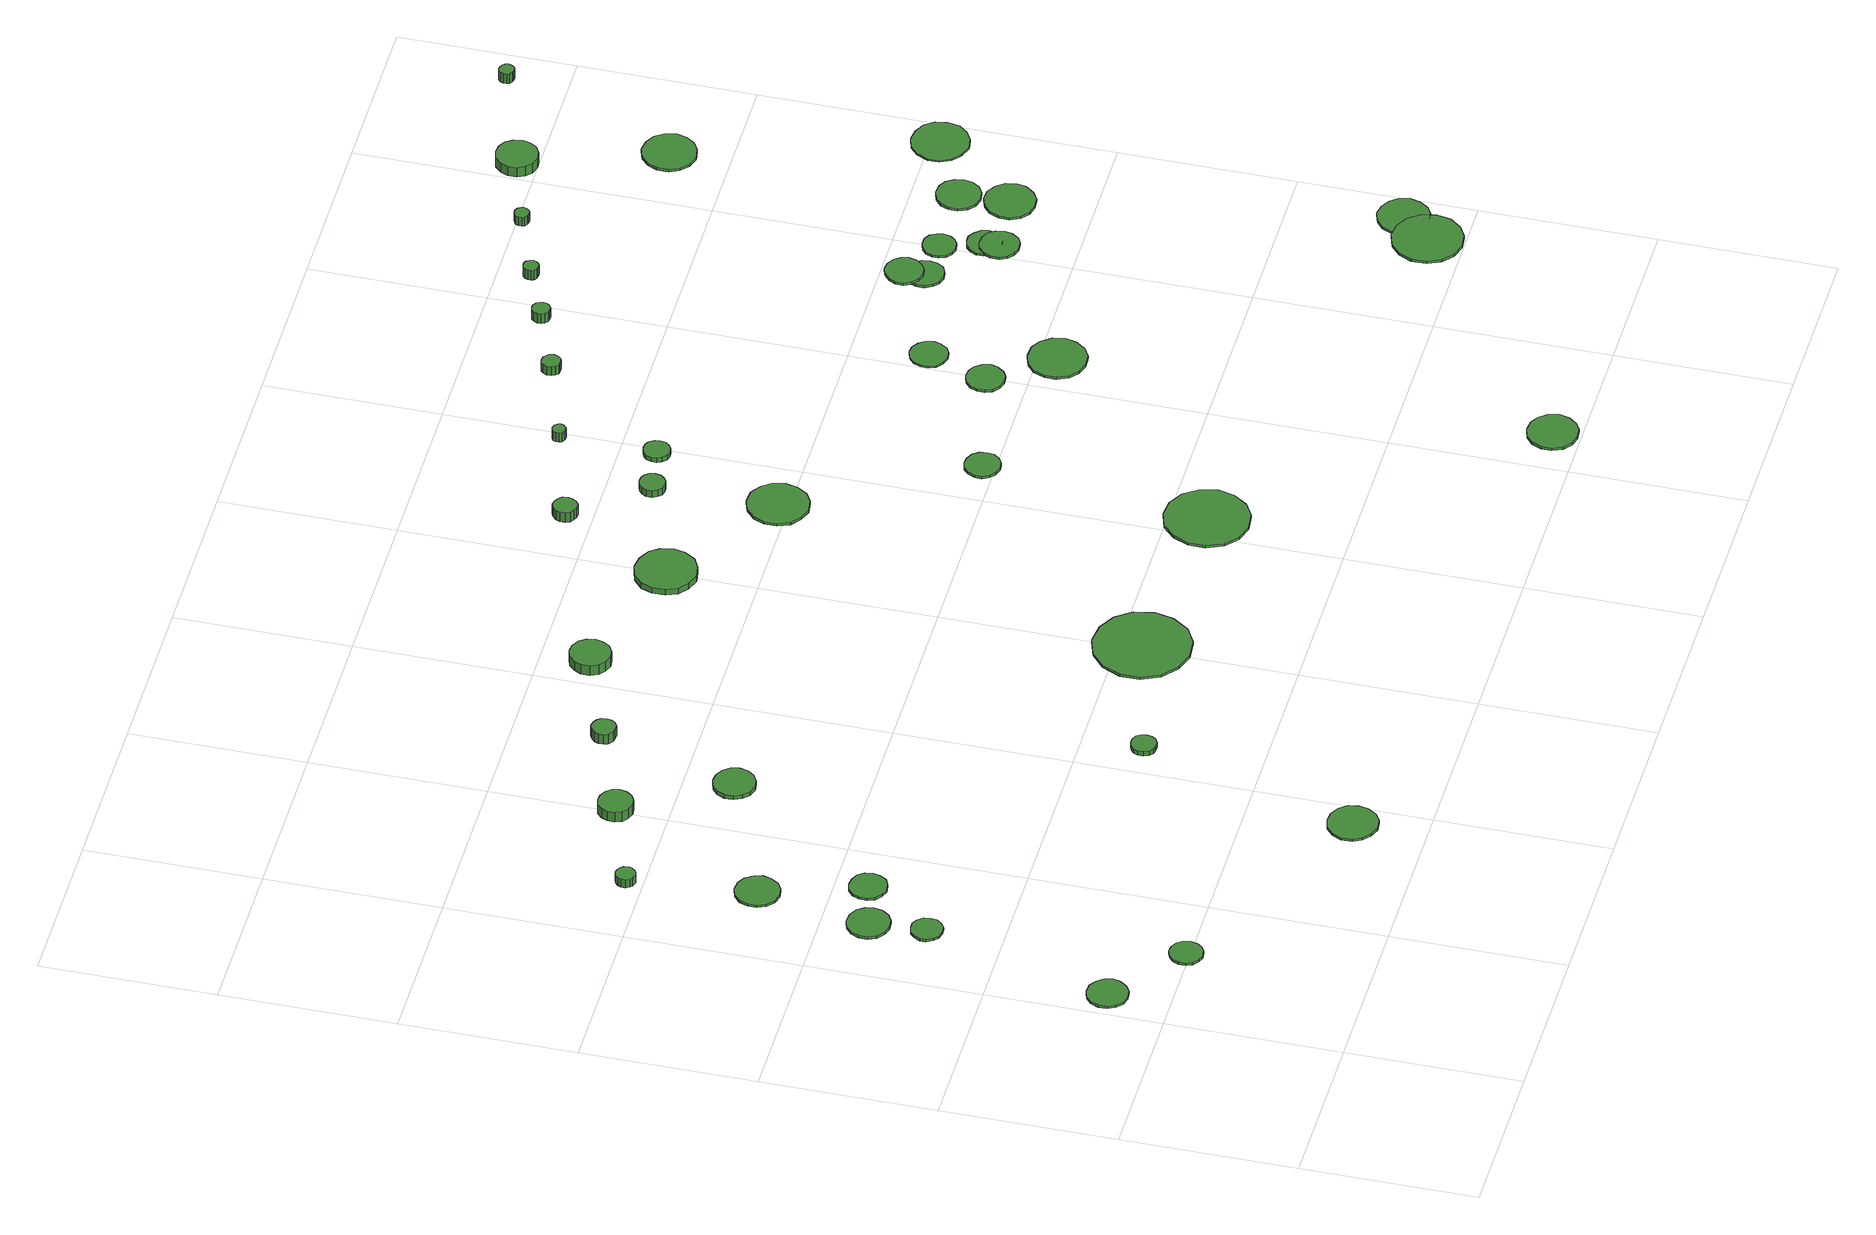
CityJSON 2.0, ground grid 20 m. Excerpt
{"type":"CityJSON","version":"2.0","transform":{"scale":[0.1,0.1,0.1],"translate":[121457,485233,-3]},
"CityObjects":{
"tree1":{"type":"SolitaryVegetationObject","attributes":{"function":"something"},"geometry":[{"type":"MultiSurface","lod":"1","boundaries":[[[0,1,2,3,4,5,6,7,8,9,10,11,12,13,14]],[[15,16,17,18,19,20,21,22,23,24,25,26,27,28,29]],[[0,29,28,1]],[[1,28,27,2]],[[2,27,26,3]],[[3,26,25,4]],[[4,25,24,5]],[[5,24,23,6]],[[6,23,22,7]],[[7,22,21,8]],[[8,21,20,9]],[[9,20,19,10]],[[10,19,18,11]],[[11,18,17,12]],[[12,17,16,13]],[[13,16,15,14]],[[14,15,29,0]]]}]},
"tree2":{"type":"SolitaryVegetationObject","attributes":{"function":"something"},"geometry":[{"type":"MultiSurface","lod":"1","boundaries":[[[30,31,32,33,34,35,36,37,38,39,40,41,42,43,44]],[[45,46,47,48,49,50,51,52,53,54,55,56,57,58,59]],[[30,59,58,31]],[[31,58,57,32]],[[32,57,56,33]],[[33,56,55,34]],[[34,55,54,35]],[[35,54,53,36]],[[36,53,52,37]],[[37,52,51,38]],[[38,51,50,39]],[[39,50,49,40]],[[40,49,48,41]],[[41,48,47,42]],[[42,47,46,43]],[[43,46,45,44]],[[44,45,59,30]]]}]},
"tree3":{"type":"SolitaryVegetationObject","attributes":{"function":"something"},"geometry":[{"type":"MultiSurface","lod":"1","boundaries":[[[60,61,62,63,64,65,66,67,68,69,70,71,72,73,74]],[[75,76,77,78,79,80,81,82,83,84,85,86,87,88,89]],[[60,89,88,61]],[[61,88,87,62]],[[62,87,86,63]],[[63,86,85,64]],[[64,85,84,65]],[[65,84,83,66]],[[66,83,82,67]],[[67,82,81,68]],[[68,81,80,69]],[[69,80,79,70]],[[70,79,78,71]],[[71,78,77,72]],[[72,77,76,73]],[[73,76,75,74]],[[74,75,89,60]]]}]},
"tree4":{"type":"SolitaryVegetationObject","attributes":{"function":"something"},"geometry":[{"type":"MultiSurface","lod":"1","boundaries":[[[90,91,92,93,94,95,96,97,98,99,100,101,102,103,104]],[[105,106,107,108,109,110,111,112,113,114,115,116,117,118,119]],[[90,119,118,91]],[[91,118,117,92]],[[92,117,116,93]],[[93,116,115,94]],[[94,115,114,95]],[[95,114,113,96]],[[96,113,112,97]],[[97,112,111,98]],[[98,111,110,99]],[[99,110,109,100]],[[100,109,108,101]],[[101,108,107,102]],[[102,107,106,103]],[[103,106,105,104]],[[104,105,119,90]]]}]},
"tree5":{"type":"SolitaryVegetationObject","attributes":{"function":"something"},"geometry":[{"type":"MultiSurface","lod":"1","boundaries":[[[120,121,122,123,124,125,126,127,128,129,130,131,132,133,134]],[[135,136,137,138,139,140,141,142,143,144,145,146,147,148,149]],[[120,149,148,121]],[[121,148,147,122]],[[122,147,146,123]],[[123,146,145,124]],[[124,145,144,125]],[[125,144,143,126]],[[126,143,142,127]],[[127,142,141,128]],[[128,141,140,129]],[[129,140,139,130]],[[130,139,138,131]],[[131,138,137,132]],[[132,137,136,133]],[[133,136,135,134]],[[134,135,149,120]]]}]},
"tree6":{"type":"SolitaryVegetationObject","attributes":{"function":"something"},"geometry":[{"type":"MultiSurface","lod":"1","boundaries":[[[150,151,152,153,154,155,156,157,158,159,160,161,162,163,164]],[[165,166,167,168,169,170,171,172,173,174,175,176,177,178,179]],[[150,179,178,151]],[[151,178,177,152]],[[152,177,176,153]],[[153,176,175,154]],[[154,175,174,155]],[[155,174,173,156]],[[156,173,172,157]],[[157,172,171,158]],[[158,171,170,159]],[[159,170,169,160]],[[160,169,168,161]],[[161,168,167,162]],[[162,167,166,163]],[[163,166,165,164]],[[164,165,179,150]]]}]},
"tree7":{"type":"SolitaryVegetationObject","attributes":{"function":"something"},"geometry":[{"type":"MultiSurface","lod":"1","boundaries":[[[180,181,182,183,184,185,186,187,188,189,190,191,192,193,194]],[[195,196,197,198,199,200,201,202,203,204,205,206,207,208,209]],[[180,209,208,181]],[[181,208,207,182]],[[182,207,206,183]],[[183,206,205,184]],[[184,205,204,185]],[[185,204,203,186]],[[186,203,202,187]],[[187,202,201,188]],[[188,201,200,189]],[[189,200,199,190]],[[190,199,198,191]],[[191,198,197,192]],[[192,197,196,193]],[[193,196,195,194]],[[194,195,209,180]]]}]},
"tree8":{"type":"SolitaryVegetationObject","attributes":{"function":"something"},"geometry":[{"type":"MultiSurface","lod":"1","boundaries":[[[210,211,212,213,214,215,216,217,218,219,220,221,222,223,224]],[[225,226,227,228,229,230,231,232,233,234,235,236,237,238,239]],[[210,239,238,211]],[[211,238,237,212]],[[212,237,236,213]],[[213,236,235,214]],[[214,235,234,215]],[[215,234,233,216]],[[216,233,232,217]],[[217,232,231,218]],[[218,231,230,219]],[[219,230,229,220]],[[220,229,228,221]],[[221,228,227,222]],[[222,227,226,223]],[[223,226,225,224]],[[224,225,239,210]]]}]},
"tree9":{"type":"SolitaryVegetationObject","attributes":{"function":"something"},"geometry":[{"type":"MultiSurface","lod":"1","boundaries":[[[240,241,242,243,244,245,246,247,248,249,250,251,252,253,254]],[[255,256,257,258,259,260,261,262,263,264,265,266,267,268,269]],[[240,269,268,241]],[[241,268,267,242]],[[242,267,266,243]],[[243,266,265,244]],[[244,265,264,245]],[[245,264,263,246]],[[246,263,262,247]],[[247,262,261,248]],[[248,261,260,249]],[[249,260,259,250]],[[250,259,258,251]],[[251,258,257,252]],[[252,257,256,253]],[[253,256,255,254]],[[254,255,269,240]]]}]},
"tree10":{"type":"SolitaryVegetationObject","attributes":{"function":"something"},"geometry":[{"type":"MultiSurface","lod":"1","boundaries":[[[270,271,272,273,274,275,276,277,278,279,280,281,282,283,284]],[[285,286,287,288,289,290,291,292,293,294,295,296,297,298,299]],[[270,299,298,271]],[[271,298,297,272]],[[272,297,296,273]],[[273,296,295,274]],[[274,295,294,275]],[[275,294,293,276]],[[276,293,292,277]],[[277,292,291,278]],[[278,291,290,279]],[[279,290,289,280]],[[280,289,288,281]],[[281,288,287,282]],[[282,287,286,283]],[[283,286,285,284]],[[284,285,299,270]]]}]},
"tree11":{"type":"SolitaryVegetationObject","attributes":{"function":"something"},"geometry":[{"type":"MultiSurface","lod":"1","boundaries":[[[300,301,302,303,304,305,306,307,308,309,310,311,312,313,314]],[[315,316,317,318,319,320,321,322,323,324,325,326,327,328,329]],[[300,329,328,301]],[[301,328,327,302]],[[302,327,326,303]],[[303,326,325,304]],[[304,325,324,305]],[[305,324,323,306]],[[306,323,322,307]],[[307,322,321,308]],[[308,321,320,309]],[[309,320,319,310]],[[310,319,318,311]],[[311,318,317,312]],[[312,317,316,313]],[[313,316,315,314]],[[314,315,329,300]]]}]},
"tree12":{"type":"SolitaryVegetationObject","attributes":{"function":"something"},"geometry":[{"type":"MultiSurface","lod":"1","boundaries":[[[330,331,332,333,334,335,336,337,338,339,340,341,342,343,344]],[[345,346,347,348,349,350,351,352,353,354,355,356,357,358,359]],[[330,359,358,331]],[[331,358,357,332]],[[332,357,356,333]],[[333,356,355,334]],[[334,355,354,335]],[[335,354,353,336]],[[336,353,352,337]],[[337,352,351,338]],[[338,351,350,339]],[[339,350,349,340]],[[340,349,348,341]],[[341,348,347,342]],[[342,347,346,343]],[[343,346,345,344]],[[344,345,359,330]]]}]},
"tree13":{"type":"SolitaryVegetationObject","attributes":{"function":"something"},"geometry":[{"type":"MultiSurface","lod":"1","boundaries":[[[360,361,362,363,364,365,366,367,368,369,370,371,372,373,374]],[[375,376,377,378,379,380,381,382,383,384,385,386,387,388,389]],[[360,389,388,361]],[[361,388,387,362]],[[362,387,386,363]],[[363,386,385,364]],[[364,385,384,365]],[[365,384,383,366]],[[366,383,382,367]],[[367,382,381,368]],[[368,381,380,369]],[[369,380,379,370]],[[370,379,378,371]],[[371,378,377,372]],[[372,377,376,373]],[[373,376,375,374]],[[374,375,389,360]]]}]},
"tree14":{"type":"SolitaryVegetationObject","attributes":{"function":"something"},"geometry":[{"type":"MultiSurface","lod":"1","boundaries":[[[390,391,392,393,394,395,396,397,398,399,400,401,402,403,404]],[[405,406,407,408,409,410,411,412,413,414,415,416,417,418,419]],[[390,419,418,391]],[[391,418,417,392]],[[392,417,416,393]],[[393,416,415,394]],[[394,415,414,395]],[[395,414,413,396]],[[396,413,412,397]],[[397,412,411,398]],[[398,411,410,399]],[[399,410,409,400]],[[400,409,408,401]],[[401,408,407,402]],[[402,407,406,403]],[[403,406,405,404]],[[404,405,419,390]]]}]},
"tree15":{"type":"SolitaryVegetationObject","attributes":{"function":"something"},"geometry":[{"type":"MultiSurface","lod":"1","boundaries":[[[420,421,422,423,424,425,426,427,428,429,430,431,432,433,434]],[[435,436,437,438,439,440,441,442,443,444,445,446,447,448,449]],[[420,449,448,421]],[[421,448,447,422]],[[422,447,446,423]],[[423,446,445,424]],[[424,445,444,425]],[[425,444,443,426]],[[426,443,442,427]],[[427,442,441,428]],[[428,441,440,429]],[[429,440,439,430]],[[430,439,438,431]],[[431,438,437,432]],[[432,437,436,433]],[[433,436,435,434]],[[434,435,449,420]]]}]},
"tree16":{"type":"SolitaryVegetationObject","attributes":{"function":"something"},"geometry":[{"type":"MultiSurface","lod":"1","boundaries":[[[450,451,452,453,454,455,456,457,458,459,460,461,462,463,464]],[[465,466,467,468,469,470,471,472,473,474,475,476,477,478,479]],[[450,479,478,451]],[[451,478,477,452]],[[452,477,476,453]],[[453,476,475,454]],[[454,475,474,455]],[[455,474,473,456]],[[456,473,472,457]],[[457,472,471,458]],[[458,471,470,459]],[[459,470,469,460]],[[460,469,468,461]],[[461,468,467,462]],[[462,467,466,463]],[[463,466,465,464]],[[464,465,479,450]]]}]},
"tree17":{"type":"SolitaryVegetationObject","attributes":{"function":"something"},"geometry":[{"type":"MultiSurface","lod":"1","boundaries":[[[480,481,482,483,484,485,486,487,488,489,490,491,492,493,494]],[[495,496,497,498,499,500,501,502,503,504,505,506,507,508,509]],[[480,509,508,481]],[[481,508,507,482]],[[482,507,506,483]],[[483,506,505,484]],[[484,505,504,485]],[[485,504,503,486]],[[486,503,502,487]],[[487,502,501,488]],[[488,501,500,489]],[[489,500,499,490]],[[490,499,498,491]],[[491,498,497,492]],[[492,497,496,493]],[[493,496,495,494]],[[494,495,509,480]]]}]},
"tree18":{"type":"SolitaryVegetationObject","attributes":{"function":"something"},"geometry":[{"type":"MultiSurface","lod":"1","boundaries":[[[510,511,512,513,514,515,516,517,518,519,520,521,522,523,524]],[[525,526,527,528,529,530,531,532,533,534,535,536,537,538,539]],[[510,539,538,511]],[[511,538,537,512]],[[512,537,536,513]],[[513,536,535,514]],[[514,535,534,515]],[[515,534,533,516]],[[516,533,532,517]],[[517,532,531,518]],[[518,531,530,519]],[[519,530,529,520]],[[520,529,528,521]],[[521,528,527,522]],[[522,527,526,523]],[[523,526,525,524]],[[524,525,539,510]]]}]},
"tree19":{"type":"SolitaryVegetationObject","attributes":{"function":"something"},"geometry":[{"type":"MultiSurface","lod":"1","boundaries":[[[540,541,542,543,544,545,546,547,548,549,550,551,552,553,554]],[[555,556,557,558,559,560,561,562,563,564,565,566,567,568,569]],[[540,569,568,541]],[[541,568,567,542]],[[542,567,566,543]],[[543,566,565,544]],[[544,565,564,545]],[[545,564,563,546]],[[546,563,562,547]],[[547,562,561,548]],[[548,561,560,549]],[[549,560,559,550]],[[550,559,558,551]],[[551,558,557,552]],[[552,557,556,553]],[[553,556,555,554]],[[554,555,569,540]]]}]},
"tree20":{"type":"SolitaryVegetationObject","attributes":{"function":"something"},"geometry":[{"type":"MultiSurface","lod":"1","boundaries":[[[570,571,572,573,574,575,576,577,578,579,580,581,582,583,584]],[[585,586,587,588,589,590,591,592,593,594,595,596,597,598,599]],[[570,599,598,571]],[[571,598,597,572]],[[572,597,596,573]],[[573,596,595,574]],[[574,595,594,575]],[[575,594,593,576]],[[576,593,592,577]],[[577,592,591,578]],[[578,591,590,579]],[[579,590,589,580]],[[580,589,588,581]],[[581,588,587,582]],[[582,587,586,583]],[[583,586,585,584]],[[584,585,599,570]]]}]},
"tree21":{"type":"SolitaryVegetationObject","attributes":{"function":"something"},"geometry":[{"type":"MultiSurface","lod":"1","boundaries":[[[600,601,602,603,604,605,606,607,608,609,610,611,612,613,614]],[[615,616,617,618,619,620,621,622,623,624,625,626,627,628,629]],[[600,629,628,601]],[[601,628,627,602]],[[602,627,626,603]],[[603,626,625,604]],[[604,625,624,605]],[[605,624,623,606]],[[606,623,622,607]],[[607,622,621,608]],[[608,621,620,609]],[[609,620,619,610]],[[610,619,618,611]],[[611,618,617,612]],[[612,617,616,613]],[[613,616,615,614]],[[614,615,629,600]]]}]},
"tree22":{"type":"SolitaryVegetationObject","attributes":{"function":"something"},"geometry":[{"type":"MultiSurface","lod":"1","boundaries":[[[630,631,632,633,634,635,636,637,638,639,640,641,642,643,644]],[[645,646,647,648,649,650,651,652,653,654,655,656,657,658,659]],[[630,659,658,631]],[[631,658,657,632]],[[632,657,656,633]],[[633,656,655,634]],[[634,655,654,635]],[[635,654,653,636]],[[636,653,652,637]],[[637,652,651,638]],[[638,651,650,639]],[[639,650,649,640]],[[640,649,648,641]],[[641,648,647,642]],[[642,647,646,643]],[[643,646,645,644]],[[644,645,659,630]]]}]},
"tree23":{"type":"SolitaryVegetationObject","attributes":{"function":"something"},"geometry":[{"type":"MultiSurface","lod":"1","boundaries":[[[660,661,662,663,664,665,666,667,668,669,670,671,672,673,674]],[[675,676,677,678,679,680,681,682,683,684,685,686,687,688,689]],[[660,689,688,661]],[[661,688,687,662]],[[662,687,686,663]],[[663,686,685,664]],[[664,685,684,665]],[[665,684,683,666]],[[666,683,682,667]],[[667,682,681,668]],[[668,681,680,669]],[[669,680,679,670]],[[670,679,678,671]],[[671,678,677,672]],[[672,677,676,673]],[[673,676,675,674]],[[674,675,689,660]]]}]},
"tree24":{"type":"SolitaryVegetationObject","attributes":{"function":"something"},"geometry":[{"type":"MultiSurface","lod":"1","boundaries":[[[690,691,692,693,694,695,696,697,698,699,700,701,702,703,704]],[[705,706,707,708,709,710,711,712,713,714,715,716,717,718,719]],[[690,719,718,691]],[[691,718,717,692]],[[692,717,716,693]],[[693,716,715,694]],[[694,715,714,695]],[[695,714,713,696]],[[696,713,712,697]],[[697,712,711,698]],[[698,711,710,699]],[[699,710,709,700]],[[700,709,708,701]],[[701,708,707,702]],[[702,707,706,703]],[[703,706,705,704]],[[704,705,719,690]]]}]},
"tree25":{"type":"SolitaryVegetationObject","attributes":{"function":"something"},"geometry":[{"type":"MultiSurface","lod":"1","boundaries":[[[720,721,722,723,724,725,726,727,728,729,730,731,732,733,734]],[[735,736,737,738,739,740,741,742,743,744,745,746,747,748,749]],[[720,749,748,721]],[[721,748,747,722]],[[722,747,746,723]],[[723,746,745,724]],[[724,745,744,725]],[[725,744,743,726]],[[726,743,742,727]],[[727,742,741,728]],[[728,741,740,729]],[[729,740,739,730]],[[730,739,738,731]],[[731,738,737,732]],[[732,737,736,733]],[[733,736,735,734]],[[734,735,749,720]]]}]},
"tree26":{"type":"SolitaryVegetationObject","attributes":{"function":"something"},"geometry":[{"type":"MultiSurface","lod":"1","boundaries":[[[750,751,752,753,754,755,756,757,758,759,760,761,762,763,764]],[[765,766,767,768,769,770,771,772,773,774,775,776,777,778,779]],[[750,779,778,751]],[[751,778,777,752]],[[752,777,776,753]],[[753,776,775,754]],[[754,775,774,755]],[[755,774,773,756]],[[756,773,772,757]],[[757,772,771,758]],[[758,771,770,759]],[[759,770,769,760]],[[760,769,768,761]],[[761,768,767,762]],[[762,767,766,763]],[[763,766,765,764]],[[764,765,779,750]]]}]},
"tree27":{"type":"SolitaryVegetationObject","attributes":{"function":"something"},"geometry":[{"type":"MultiSurface","lod":"1","boundaries":[[[780,781,782,783,784,785,786,787,788,789,790,791,792,793,794]],[[795,796,797,798,799,800,801,802,803,804,805,806,807,808,809]],[[780,809,808,781]],[[781,808,807,782]],[[782,807,806,783]],[[783,806,805,784]],[[784,805,804,785]],[[785,804,803,786]],[[786,803,802,787]],[[787,802,801,788]],[[788,801,800,789]],[[789,800,799,790]],[[790,799,798,791]],[[791,798,797,792]],[[792,797,796,793]],[[793,796,795,794]],[[794,795,809,780]]]}]},
"tree28":{"type":"SolitaryVegetationObject","attributes":{"function":"something"},"geometry":[{"type":"MultiSurface","lod":"1","boundaries":[[[810,811,812,813,814,815,816,817,818,819,820,821,822,823,824]],[[825,826,827,828,829,830,831,832,833,834,835,836,837,838,839]],[[810,839,838,811]],[[811,838,837,812]],[[812,837,836,813]],[[813,836,835,814]],[[814,835,834,815]],[[815,834,833,816]],[[816,833,832,817]],[[817,832,831,818]],[[818,831,830,819]],[[819,830,829,820]],[[820,829,828,821]],[[821,828,827,822]],[[822,827,826,823]],[[823,826,825,824]],[[824,825,839,810]]]}]},
"tree29":{"type":"SolitaryVegetationObject","attributes":{"function":"something"},"geometry":[{"type":"MultiSurface","lod":"1","boundaries":[[[840,841,842,843,844,845,846,847,848,849,850,851,852,853,854]],[[855,856,857,858,859,860,861,862,863,864,865,866,867,868,869]],[[840,869,868,841]],[[841,868,867,842]],[[842,867,866,843]],[[843,866,865,844]],[[844,865,864,845]],[[845,864,863,846]],[[846,863,862,847]],[[847,862,861,848]],[[848,861,860,849]],[[849,860,859,850]],[[850,859,858,851]],[[851,858,857,852]],[[852,857,856,853]],[[853,856,855,854]],[[854,855,869,840]]]}]},
"tree30":{"type":"SolitaryVegetationObject","attributes":{"function":"something"},"geometry":[{"type":"MultiSurface","lod":"1","boundaries":[[[870,871,872,873,874,875,876,877,878,879,880,881,882,883,884]],[[885,886,887,888,889,890,891,892,893,894,895,896,897,898,899]],[[870,899,898,871]],[[871,898,897,872]],[[872,897,896,873]],[[873,896,895,874]],[[874,895,894,875]],[[875,894,893,876]],[[876,893,892,877]],[[877,892,891,878]],[[878,891,890,879]],[[879,890,889,880]],[[880,889,888,881]],[[881,888,887,882]],[[882,887,886,883]],[[883,886,885,884]],[[884,885,899,870]]]}]},
"tree31":{"type":"SolitaryVegetationObject","attributes":{"function":"something"},"geometry":[{"type":"MultiSurface","lod":"1","boundaries":[[[900,901,902,903,904,905,906,907,908,909,910,911,912,913,914]],[[915,916,917,918,919,920,921,922,923,924,925,926,927,928,929]],[[900,929,928,901]],[[901,928,927,902]],[[902,927,926,903]],[[903,926,925,904]],[[904,925,924,905]],[[905,924,923,906]],[[906,923,922,907]],[[907,922,921,908]],[[908,921,920,909]],[[909,920,919,910]],[[910,919,918,911]],[[911,918,917,912]],[[912,917,916,913]],[[913,916,915,914]],[[914,915,929,900]]]}]},
"tree32":{"type":"SolitaryVegetationObject","attributes":{"function":"something"},"geometry":[{"type":"MultiSurface","lod":"1","boundaries":[[[930,931,932,933,934,935,936,937,938,939,940,941,942,943,944]],[[945,946,947,948,949,950,951,952,953,954,955,956,957,958,959]],[[930,959,958,931]],[[931,958,957,932]],[[932,957,956,933]],[[933,956,955,934]],[[934,955,954,935]],[[935,954,953,936]],[[936,953,952,937]],[[937,952,951,938]],[[938,951,950,939]],[[939,950,949,940]],[[940,949,948,941]],[[941,948,947,942]],[[942,947,946,943]],[[943,946,945,944]],[[944,945,959,930]]]}]},
"tree33":{"type":"SolitaryVegetationObject","attributes":{"function":"something"},"geometry":[{"type":"MultiSurface","lod":"1","boundaries":[[[960,961,962,963,964,965,966,967,968,969,970,971,972,973,974]],[[975,976,977,978,979,980,981,982,983,984,985,986,987,988,989]],[[960,989,988,961]],[[961,988,987,962]],[[962,987,986,963]],[[963,986,985,964]],[[964,985,984,965]],[[965,984,983,966]],[[966,983,982,967]],[[967,982,981,968]],[[968,981,980,969]],[[969,980,979,970]],[[970,979,978,971]],[[971,978,977,972]],[[972,977,976,973]],[[973,976,975,974]],[[974,975,989,960]]]}]},
"tree34":{"type":"SolitaryVegetationObject","attributes":{"function":"something"},"geometry":[{"type":"MultiSurface","lod":"1","boundaries":[[[990,991,992,993,994,995,996,997,998,999,1000,1001,1002,1003,1004]],[[1005,1006,1007,1008,1009,1010,1011,1012,1013,1014,1015,1016,1017,1018,1019]],[[990,1019,1018,991]],[[991,1018,1017,992]],[[992,1017,1016,993]],[[993,1016,1015,994]],[[994,1015,1014,995]],[[995,1014,1013,996]],[[996,1013,1012,997]],[[997,1012,1011,998]],[[998,1011,1010,999]],[[999,1010,1009,1000]],[[1000,1009,1008,1001]],[[1001,1008,1007,1002]],[[1002,1007,1006,1003]],[[1003,1006,1005,1004]],[[1004,1005,1019,990]]]}]},
"tree35":{"type":"SolitaryVegetationObject","attributes":{"function":"something"},"geometry":[{"type":"MultiSurface","lod":"1","boundaries":[[[1020,1021,1022,1023,1024,1025,1026,1027,1028,1029,1030,1031,1032,1033,1034]],[[1035,1036,1037,1038,1039,1040,1041,1042,1043,1044,1045,1046,1047,1048,1049]],[[1020,1049,1048,1021]],[[1021,1048,1047,1022]],[[1022,1047,1046,1023]],[[1023,1046,1045,1024]],[[1024,1045,1044,1025]],[[1025,1044,1043,1026]],[[1026,1043,1042,1027]],[[1027,1042,1041,1028]],[[1028,1041,1040,1029]],[[1029,1040,1039,1030]],[[1030,1039,1038,1031]],[[1031,1038,1037,1032]],[[1032,1037,1036,1033]],[[1033,1036,1035,1034]],[[1034,1035,1049,1020]]]}]},
"tree36":{"type":"SolitaryVegetationObject","attributes":{"function":"something"},"geometry":[{"type":"MultiSurface","lod":"1","boundaries":[[[1050,1051,1052,1053,1054,1055,1056,1057,1058,1059,1060,1061,1062,1063,1064]],[[1065,1066,1067,1068,1069,1070,1071,1072,1073,1074,1075,1076,1077,1078,1079]],[[1050,1079,1078,1051]],[[1051,1078,1077,1052]],[[1052,1077,1076,1053]],[[1053,1076,1075,1054]],[[1054,1075,1074,1055]],[[1055,1074,1073,1056]],[[1056,1073,1072,1057]],[[1057,1072,1071,1058]],[[1058,1071,1070,1059]],[[1059,1070,1069,1060]],[[1060,1069,1068,1061]],[[1061,1068,1067,1062]],[[1062,1067,1066,1063]],[[1063,1066,1065,1064]],[[1064,1065,1079,1050]]]}]},
"tree37":{"type":"SolitaryVegetationObject","attributes":{"function":"something"},"geometry":[{"type":"MultiSurface","lod":"1","boundaries":[[[1080,1081,1082,1083,1084,1085,1086,1087,1088,1089,1090,1091,1092,1093,1094]],[[1095,1096,1097,1098,1099,1100,1101,1102,1103,1104,1105,1106,1107,1108,1109]],[[1080,1109,1108,1081]],[[1081,1108,1107,1082]],[[1082,1107,1106,1083]],[[1083,1106,1105,1084]],[[1084,1105,1104,1085]],[[1085,1104,1103,1086]],[[1086,1103,1102,1087]],[[1087,1102,1101,1088]],[[1088,1101,1100,1089]],[[1089,1100,1099,1090]],[[1090,1099,1098,1091]],[[1091,1098,1097,1092]],[[1092,1097,1096,1093]],[[1093,1096,1095,1094]],[[1094,1095,1109,1080]]]}]},
"tree38":{"type":"SolitaryVegetationObject","attributes":{"function":"something"},"geometry":[{"type":"MultiSurface","lod":"1","boundaries":[[[1110,1111,1112,1113,1114,1115,1116,1117,1118,1119,1120,1121,1122,1123,1124]],[[1125,1126,1127,1128,1129,1130,1131,1132,1133,1134,1135,1136,1137,1138,1139]],[[1110,1139,1138,1111]],[[1111,1138,1137,1112]],[[1112,1137,1136,1113]],[[1113,1136,1135,1114]],[[1114,1135,1134,1115]],[[1115,1134,1133,1116]],[[1116,1133,1132,1117]],[[1117,1132,1131,1118]],[[1118,1131,1130,1119]],[[1119,1130,1129,1120]],[[1120,1129,1128,1121]],[[1121,1128,1127,1122]],[[1122,1127,1126,1123]],[[1123,1126,1125,1124]],[[1124,1125,1139,1110]]]}]},
"tree39":{"type":"SolitaryVegetationObject","attributes":{"function":"something"},"geometry":[{"type":"MultiSurface","lod":"1","boundaries":[[[1140,1141,1142,1143,1144,1145,1146,1147,1148,1149,1150,1151,1152,1153,1154]],[[1155,1156,1157,1158,1159,1160,1161,1162,1163,1164,1165,1166,1167,1168,1169]],[[1140,1169,1168,1141]],[[1141,1168,1167,1142]],[[1142,1167,1166,1143]],[[1143,1166,1165,1144]],[[1144,1165,1164,1145]],[[1145,1164,1163,1146]],[[1146,1163,1162,1147]],[[1147,1162,1161,1148]],[[1148,1161,1160,1149]],[[1149,1160,1159,1150]],[[1150,1159,1158,1151]],[[1151,1158,1157,1152]],[[1152,1157,1156,1153]],[[1153,1156,1155,1154]],[[1154,1155,1169,1140]]]}]},
"tree40":{"type":"SolitaryVegetationObject","attributes":{"function":"something"},"geometry":[{"type":"MultiSurface","lod":"1","boundaries":[[[1170,1171,1172,1173,1174,1175,1176,1177,1178,1179,1180,1181,1182,1183,1184]],[[1185,1186,1187,1188,1189,1190,1191,1192,1193,1194,1195,1196,1197,1198,1199]],[[1170,1199,1198,1171]],[[1171,1198,1197,1172]],[[1172,1197,1196,1173]],[[1173,1196,1195,1174]],[[1174,1195,1194,1175]],[[1175,1194,1193,1176]],[[1176,1193,1192,1177]],[[1177,1192,1191,1178]],[[1178,1191,1190,1179]],[[1179,1190,1189,1180]],[[1180,1189,1188,1181]],[[1181,1188,1187,1182]],[[1182,1187,1186,1183]],[[1183,1186,1185,1184]],[[1184,1185,1199,1170]]]}]},
"tree41":{"type":"SolitaryVegetationObject","attributes":{"function":"something"},"geometry":[{"type":"MultiSurface","lod":"1","boundaries":[[[1200,1201,1202,1203,1204,1205,1206,1207,1208,1209,1210,1211,1212,1213,1214]],[[1215,1216,1217,1218,1219,1220,1221,1222,1223,1224,1225,1226,1227,1228,1229]],[[1200,1229,1228,1201]],[[1201,1228,1227,1202]],[[1202,1227,1226,1203]],[[1203,1226,1225,1204]],[[1204,1225,1224,1205]],[[1205,1224,1223,1206]],[[1206,1223,1222,1207]],[[1207,1222,1221,1208]],[[1208,1221,1220,1209]],[[1209,1220,1219,1210]],[[1210,1219,1218,1211]],[[1211,1218,1217,1212]],[[1212,1217,1216,1213]],[[1213,1216,1215,1214]],[[1214,1215,1229,1200]]]}]},
"tree42":{"type":"SolitaryVegetationObject","attributes":{"function":"something"},"geometry":[{"type":"MultiSurface","lod":"1","boundaries":[[[1230,1231,1232,1233,1234,1235,1236,1237,1238,1239,1240,1241,1242,1243,1244]],[[1245,1246,1247,1248,1249,1250,1251,1252,1253,1254,1255,1256,1257,1258,1259]],[[1230,1259,1258,1231]],[[1231,1258,1257,1232]],[[1232,1257,1256,1233]],[[1233,1256,1255,1234]],[[1234,1255,1254,1235]],[[1235,1254,1253,1236]],[[1236,1253,1252,1237]],[[1237,1252,1251,1238]],[[1238,1251,1250,1239]],[[1239,1250,1249,1240]],[[1240,1249,1248,1241]],[[1241,1248,1247,1242]],[[1242,1247,1246,1243]],[[1243,1246,1245,1244]],[[1244,1245,1259,1230]]]}]},
"tree43":{"type":"SolitaryVegetationObject","attributes":{"function":"something"},"geometry":[{"type":"MultiSurface","lod":"1","boundaries":[[[1260,1261,1262,1263,1264,1265,1266,1267,1268,1269,1270,1271,1272,1273,1274]],[[1275,1276,1277,1278,1279,1280,1281,1282,1283,1284,1285,1286,1287,1288,1289]],[[1260,1289,1288,1261]],[[1261,1288,1287,1262]],[[1262,1287,1286,1263]],[[1263,1286,1285,1264]],[[1264,1285,1284,1265]],[[1265,1284,1283,1266]],[[1266,1283,1282,1267]],[[1267,1282,1281,1268]],[[1268,1281,1280,1269]],[[1269,1280,1279,1270]],[[1270,1279,1278,1271]],[[1271,1278,1277,1272]],[[1272,1277,1276,1273]],[[1273,1276,1275,1274]],[[1274,1275,1289,1260]]]}]}
},
"vertices":[
[47,268,21],[45,277,21],[39,285,21],[31,290,21],[21,291,21],[12,288,21],[5,282,21],[1,273,21],[1,263,21],[5,255,21],[12,248,21],[21,245,21],[31,246,21],[39,251,21],[45,259,21],[45,259,18],[39,251,18],[31,246,18],[21,245,18],[12,248,18],[5,255,18],[1,263,18],[1,273,18],[5,282,18],[12,288,18],[21,291,18],[31,290,18],[39,285,18],[45,277,18],[47,268,18],
[132,203,18],[130,211,18],[126,217,18],[119,221,18],[111,222,18],[104,219,18],[98,214,18],[95,207,18],[95,199,18],[98,192,18],[104,187,18],[111,184,18],[119,185,18],[126,189,18],[130,195,18],[130,195,15],[126,189,15],[119,185,15],[111,184,15],[104,187,15],[98,192,15],[95,199,15],[95,207,15],[98,214,15],[104,219,15],[111,222,15],[119,221,15],[126,217,15],[130,211,15],[132,203,15],
[97,483,22],[96,490,22],[91,496,22],[85,500,22],[77,500,22],[70,498,22],[65,493,22],[61,486,22],[61,479,22],[65,472,22],[70,467,22],[77,465,22],[85,465,22],[91,469,22],[96,475,22],[96,475,19],[91,469,19],[85,465,19],[77,465,19],[70,467,19],[65,472,19],[61,479,19],[61,486,19],[65,493,19],[70,498,19],[77,500,19],[85,500,19],[91,496,19],[96,490,19],[97,483,19],
[99,546,22],[97,556,22],[91,564,22],[82,569,22],[71,570,22],[62,567,22],[54,560,22],[50,551,22],[50,541,22],[54,532,22],[62,525,22],[71,522,22],[82,523,22],[91,528,22],[97,536,22],[97,536,19],[91,528,19],[82,523,19],[71,522,19],[62,525,19],[54,532,19],[50,541,19],[50,551,19],[54,560,19],[62,567,19],[71,570,19],[82,569,19],[91,564,19],[97,556,19],[99,546,19],
[119,674,25],[116,684,25],[110,693,25],[101,698,25],[91,699,25],[81,696,25],[73,689,25],[69,679,25],[69,669,25],[73,659,25],[81,652,25],[91,649,25],[101,650,25],[110,655,25],[116,664,25],[116,664,22],[110,655,22],[101,650,22],[91,649,22],[81,652,22],[73,659,22],[69,669,22],[69,679,22],[73,689,22],[81,696,22],[91,699,22],[101,698,22],[110,693,22],[116,684,22],[119,674,22],
[155,561,22],[153,570,22],[148,577,22],[140,581,22],[131,582,22],[123,580,22],[116,574,22],[113,566,22],[113,557,22],[116,549,22],[123,543,22],[131,540,22],[140,541,22],[148,545,22],[153,553,22],[153,553,19],[148,545,19],[140,541,19],[131,540,19],[123,543,19],[116,549,19],[113,557,19],[113,566,19],[116,574,19],[123,580,19],[131,582,19],[140,581,19],[148,577,19],[153,570,19],[155,561,19],
[89,816,33],[88,821,33],[85,825,33],[81,827,33],[77,828,33],[72,826,33],[69,823,33],[67,819,33],[67,814,33],[69,810,33],[72,807,33],[77,805,33],[81,806,33],[85,808,33],[88,812,33],[88,812,22],[85,808,22],[81,806,22],[77,805,22],[72,807,22],[69,810,22],[67,814,22],[67,819,22],[69,823,22],[72,826,22],[77,828,22],[81,827,22],[85,825,22],[88,821,22],[89,816,22],
[394,81,19],[392,93,19],[385,102,19],[375,108,19],[363,109,19],[352,106,19],[343,98,19],[338,87,19],[338,75,19],[343,65,19],[352,57,19],[363,53,19],[375,54,19],[385,60,19],[392,70,19],[392,70,16],[385,60,16],[375,54,16],[363,53,16],[352,57,16],[343,65,16],[338,75,16],[338,87,16],[343,98,16],[352,106,16],[363,109,16],[375,108,16],[385,102,16],[392,93,16],[394,81,16],
[210,856,35],[208,864,35],[203,870,35],[196,874,35],[188,875,35],[180,873,35],[174,867,35],[171,860,35],[171,852,35],[174,844,35],[180,839,35],[188,836,35],[196,837,35],[203,841,35],[208,848,35],[208,848,22],[203,841,22],[196,837,22],[188,836,22],[180,839,22],[174,844,22],[171,852,22],[171,860,22],[174,867,22],[180,873,22],[188,875,22],[196,874,22],[203,870,22],[208,864,22],[210,856,22],
[286,742,26],[284,751,26],[278,759,26],[269,764,26],[260,765,26],[250,762,26],[243,756,26],[239,747,26],[239,737,26],[243,728,26],[250,721,26],[260,718,26],[269,719,26],[278,724,26],[284,732,26],[284,732,21],[278,724,21],[269,719,21],[260,718,21],[250,721,21],[243,728,21],[239,737,21],[239,747,21],[243,756,21],[250,762,21],[260,765,21],[269,764,21],[278,759,21],[284,751,21],[286,742,21],
[447,330,25],[446,336,25],[443,341,25],[437,344,25],[431,344,25],[426,342,25],[421,338,25],[419,333,25],[419,327,25],[421,321,25],[426,317,25],[431,316,25],[437,316,25],[443,319,25],[446,324,25],[446,324,19],[443,319,19],[437,316,19],[431,316,19],[426,317,19],[421,321,19],[419,327,19],[419,333,19],[421,338,19],[426,342,19],[431,344,19],[437,344,19],[443,341,19],[446,336,19],[447,330,19],
[321,898,35],[320,904,35],[317,908,35],[312,911,35],[306,912,35],[301,910,35],[296,906,35],[294,901,35],[294,895,35],[296,890,35],[301,886,35],[306,885,35],[312,885,35],[317,888,35],[320,893,35],[320,893,22],[317,888,22],[312,885,22],[306,885,22],[301,886,22],[296,890,22],[294,895,22],[294,901,22],[296,906,22],[301,910,22],[306,912,22],[312,911,22],[317,908,22],[320,904,22],[321,898,22],
[447,942,35],[445,951,35],[440,959,35],[431,964,35],[422,965,35],[413,962,35],[406,955,35],[402,947,35],[402,937,35],[406,928,35],[413,922,35],[422,919,35],[431,920,35],[440,925,35],[445,933,35],[445,933,22],[440,925,22],[431,920,22],[422,919,22],[413,922,22],[406,928,22],[402,937,22],[402,947,22],[406,955,22],[413,962,22],[422,965,22],[431,964,22],[440,959,22],[445,951,22],[447,942,22],
[651,372,22],[646,395,22],[633,413,22],[613,424,22],[590,427,22],[569,420,22],[552,405,22],[542,384,22],[542,361,22],[552,340,22],[569,325,22],[590,318,22],[613,320,22],[633,331,22],[646,350,22],[646,350,19],[633,331,19],[613,320,19],[590,318,19],[569,325,19],[552,340,19],[542,361,19],[542,384,19],[552,405,19],[569,420,19],[590,427,19],[613,424,19],[633,413,19],[646,395,19],[651,372,19],
[622,899,28],[619,913,28],[611,924,28],[598,931,28],[584,933,28],[570,929,28],[559,919,28],[554,906,28],[554,891,28],[559,878,28],[570,869,28],[584,864,28],[598,866,28],[611,873,28],[619,885,28],[619,885,20],[611,873,20],[598,866,20],[584,864,20],[570,869,20],[559,878,20],[554,891,20],[554,906,20],[559,919,20],[570,929,20],[584,933,20],[598,931,20],[611,924,20],[619,913,20],[622,899,20],
[877,358,13],[872,378,13],[861,394,13],[844,404,13],[824,406,13],[805,400,13],[791,386,13],[783,368,13],[783,349,13],[791,330,13],[805,317,13],[824,311,13],[844,313,13],[861,323,13],[872,339,13],[872,339,10],[861,323,10],[844,313,10],[824,311,10],[805,317,10],[791,330,10],[783,349,10],[783,368,10],[791,386,10],[805,400,10],[824,406,10],[844,404,10],[861,394,10],[872,378,10],[877,358,10],
[671,1028,34],[670,1034,34],[667,1038,34],[662,1041,34],[656,1042,34],[651,1040,34],[647,1036,34],[645,1031,34],[645,1025,34],[647,1020,34],[651,1017,34],[656,1015,34],[662,1015,34],[667,1018,34],[670,1023,34],[670,1023,21],[667,1018,21],[662,1015,21],[656,1015,21],[651,1017,21],[647,1020,21],[645,1025,21],[645,1031,21],[647,1036,21],[651,1040,21],[656,1042,21],[662,1041,21],[667,1038,21],[670,1034,21],[671,1028,21],
[764,810,22],[761,824,22],[753,835,22],[741,843,22],[726,844,22],[713,840,22],[702,830,22],[696,817,22],[696,803,22],[702,789,22],[713,780,22],[726,775,22],[741,777,22],[753,784,22],[761,796,22],[761,796,19],[753,784,19],[741,777,19],[726,775,19],[713,780,19],[702,789,19],[696,803,19],[696,817,19],[702,830,19],[713,840,19],[726,844,19],[741,843,19],[753,835,19],[761,824,19],[764,810,19],
[738,948,29],[737,954,29],[733,959,29],[728,962,29],[722,962,29],[716,960,29],[712,956,29],[709,951,29],[709,945,29],[712,939,29],[716,935,29],[722,933,29],[728,934,29],[733,937,29],[737,942,29],[737,942,20],[733,937,20],[728,934,20],[722,933,20],[716,935,20],[712,939,20],[709,945,20],[709,951,20],[712,956,20],[716,960,20],[722,962,20],[728,962,20],[733,959,20],[737,954,20],[738,948,20],
[871,613,18],[870,621,18],[865,628,18],[857,632,18],[849,633,18],[841,631,18],[835,625,18],[831,617,18],[831,609,18],[835,601,18],[841,596,18],[849,593,18],[857,594,18],[865,598,18],[870,605,18],[870,605,15],[865,598,15],[857,594,15],[849,593,15],[841,596,15],[835,601,15],[831,609,15],[831,617,15],[835,625,15],[841,631,15],[849,633,15],[857,632,15],[865,628,15],[870,621,15],[871,613,15],
[796,957,26],[795,963,26],[791,969,26],[786,972,26],[780,972,26],[774,970,26],[769,966,26],[767,960,26],[767,954,26],[769,949,26],[774,944,26],[780,942,26],[786,943,26],[791,946,26],[795,951,26],[795,951,20],[791,946,20],[786,943,20],[780,942,20],[774,944,20],[769,949,20],[767,954,20],[767,960,20],[769,966,20],[774,970,20],[780,972,20],[786,972,20],[791,969,20],[795,963,20],[796,957,20],
[1088,32,13],[1085,44,13],[1078,53,13],[1068,59,13],[1056,60,13],[1045,57,13],[1036,49,13],[1031,38,13],[1031,26,13],[1036,15,13],[1045,7,13],[1056,4,13],[1068,5,13],[1078,11,13],[1085,20,13],[1085,20,10],[1078,11,10],[1068,5,10],[1056,4,10],[1045,7,10],[1036,15,10],[1031,26,10],[1031,38,10],[1036,49,10],[1045,57,10],[1056,60,10],[1068,59,10],[1078,53,10],[1085,44,10],[1088,32,10],
[787,1065,35],[786,1068,35],[784,1071,35],[782,1072,35],[779,1073,35],[776,1072,35],[773,1070,35],[772,1067,35],[772,1064,35],[773,1061,35],[776,1059,35],[779,1058,35],[782,1058,35],[784,1060,35],[786,1062,35],[786,1062,22],[784,1060,22],[782,1058,22],[779,1058,22],[776,1059,22],[773,1061,22],[772,1064,22],[772,1067,22],[773,1070,22],[776,1072,22],[779,1073,22],[782,1072,22],[784,1071,22],[786,1068,22],[787,1065,22],
[1016,645,17],[1014,654,17],[1008,662,17],[1001,666,17],[992,667,17],[983,664,17],[976,658,17],[973,650,17],[973,641,17],[976,633,17],[983,627,17],[992,624,17],[1001,625,17],[1008,629,17],[1014,637,17],[1014,637,14],[1008,629,14],[1001,625,14],[992,624,14],[983,627,14],[976,633,14],[973,641,14],[973,650,14],[976,658,14],[983,664,14],[992,667,14],[1001,666,14],[1008,662,14],[1014,654,14],[1016,645,14],
[1079,578,16],[1076,592,16],[1068,603,16],[1056,610,16],[1042,611,16],[1029,607,16],[1019,598,16],[1014,585,16],[1014,572,16],[1019,559,16],[1029,550,16],[1042,546,16],[1056,547,16],[1068,554,16],[1076,565,16],[1076,565,13],[1068,554,13],[1056,547,13],[1042,546,13],[1029,550,13],[1019,559,13],[1014,572,13],[1014,585,13],[1019,598,13],[1029,607,13],[1042,611,13],[1056,610,13],[1068,603,13],[1076,592,13],[1079,578,13],
[900,1101,33],[899,1106,33],[896,1109,33],[893,1112,33],[888,1112,33],[884,1111,33],[881,1108,33],[879,1104,33],[879,1099,33],[881,1095,33],[884,1092,33],[888,1091,33],[893,1091,33],[896,1093,33],[899,1097,33],[899,1097,21],[896,1093,21],[893,1091,21],[888,1091,21],[884,1092,21],[881,1095,21],[879,1099,21],[879,1104,21],[881,1108,21],[884,1111,21],[888,1112,21],[893,1112,21],[896,1109,21],[899,1106,21],[900,1101,21],
[1040,714,16],[1038,723,16],[1033,730,16],[1025,735,16],[1017,736,16],[1008,733,16],[1001,727,16],[998,719,16],[998,710,16],[1001,702,16],[1008,696,16],[1017,693,16],[1025,694,16],[1033,698,16],[1038,706,16],[1038,706,14],[1033,698,14],[1025,694,14],[1017,693,14],[1008,696,14],[1001,702,14],[998,710,14],[998,719,14],[1001,727,14],[1008,733,14],[1017,736,14],[1025,735,14],[1033,730,14],[1038,723,14],[1040,714,14],
[981,1133,34],[980,1137,34],[978,1140,34],[974,1143,34],[970,1143,34],[966,1142,34],[963,1139,34],[961,1135,34],[961,1131,34],[963,1127,34],[966,1124,34],[970,1123,34],[974,1123,34],[978,1126,34],[980,1129,34],[980,1129,21],[978,1126,21],[974,1123,21],[970,1123,21],[966,1124,21],[963,1127,21],[961,1131,21],[961,1135,21],[963,1139,21],[966,1142,21],[970,1143,21],[974,1143,21],[978,1140,21],[980,1137,21],[981,1133,21],
[1171,751,15],[1169,760,15],[1164,767,15],[1156,772,15],[1148,773,15],[1139,770,15],[1133,764,15],[1129,756,15],[1129,747,15],[1133,739,15],[1139,733,15],[1148,730,15],[1156,731,15],[1164,735,15],[1169,743,15],[1169,743,12],[1164,735,12],[1156,731,12],[1148,730,12],[1139,733,12],[1133,739,12],[1129,747,12],[1129,756,12],[1133,764,12],[1139,770,12],[1148,773,12],[1156,772,12],[1164,767,12],[1169,760,12],[1171,751,12],
[1167,774,18],[1165,782,18],[1160,789,18],[1152,794,18],[1143,795,18],[1135,792,18],[1128,786,18],[1124,778,18],[1124,769,18],[1128,761,18],[1135,755,18],[1143,752,18],[1152,753,18],[1160,758,18],[1165,765,18],[1165,765,15],[1160,758,15],[1152,753,15],[1143,752,15],[1135,755,15],[1128,761,15],[1124,769,15],[1124,778,15],[1128,786,15],[1135,792,15],[1143,795,15],[1152,794,15],[1160,789,15],[1165,782,15],[1167,774,15],
[1045,1160,35],[1044,1164,35],[1042,1167,35],[1039,1169,35],[1035,1169,35],[1032,1168,35],[1029,1165,35],[1028,1162,35],[1028,1159,35],[1029,1155,35],[1032,1153,35],[1035,1152,35],[1039,1152,35],[1042,1154,35],[1044,1157,35],[1044,1157,22],[1042,1154,22],[1039,1152,22],[1035,1152,22],[1032,1153,22],[1029,1155,22],[1028,1159,22],[1028,1162,22],[1029,1165,22],[1032,1168,22],[1035,1169,22],[1039,1169,22],[1042,1167,22],[1044,1164,22],[1045,1160,22],
[1377,240,15],[1374,256,15],[1364,270,15],[1350,278,15],[1334,280,15],[1318,275,15],[1306,264,15],[1299,249,15],[1299,232,15],[1306,217,15],[1318,206,15],[1334,201,15],[1350,203,15],[1364,211,15],[1374,224,15],[1374,224,12],[1364,211,12],[1350,203,12],[1334,201,12],[1318,206,12],[1306,217,12],[1299,232,12],[1299,249,12],[1306,264,12],[1318,275,12],[1334,280,12],[1350,278,12],[1364,270,12],[1374,256,12],[1377,240,12],
[1237,685,16],[1235,694,16],[1230,702,16],[1222,706,16],[1212,707,16],[1204,705,16],[1197,698,16],[1193,690,16],[1193,680,16],[1197,672,16],[1204,666,16],[1212,663,16],[1222,664,16],[1230,668,16],[1235,676,16],[1235,676,13],[1230,668,13],[1222,664,13],[1212,663,13],[1204,666,13],[1197,672,13],[1193,680,13],[1193,690,13],[1197,698,13],[1204,705,13],[1212,707,13],[1222,706,13],[1230,702,13],[1235,694,13],[1237,685,13],
[1217,748,16],[1215,755,16],[1211,762,16],[1204,766,16],[1196,766,16],[1189,764,16],[1183,759,16],[1180,751,16],[1180,744,16],[1183,736,16],[1189,731,16],[1196,729,16],[1204,730,16],[1211,734,16],[1215,740,16],[1215,740,13],[1211,734,13],[1204,730,13],[1196,729,13],[1189,731,13],[1183,736,13],[1180,744,13],[1180,751,13],[1183,759,13],[1189,764,13],[1196,766,13],[1204,766,13],[1211,762,13],[1215,755,13],[1217,748,13],
[1235,702,15],[1233,710,15],[1228,716,15],[1221,721,15],[1213,721,15],[1205,719,15],[1199,713,15],[1196,706,15],[1196,698,15],[1199,690,15],[1205,685,15],[1213,682,15],[1221,683,15],[1228,687,15],[1233,694,15],[1233,694,12],[1228,687,12],[1221,683,12],[1213,682,12],[1205,685,12],[1199,690,12],[1196,698,12],[1196,706,12],[1199,713,12],[1205,719,12],[1213,721,12],[1221,721,12],[1228,716,12],[1233,710,12],[1235,702,12],
[1398,275,14],[1395,287,14],[1388,296,14],[1378,302,14],[1366,304,14],[1354,300,14],[1345,292,14],[1340,281,14],[1340,269,14],[1345,257,14],[1354,249,14],[1366,246,14],[1378,247,14],[1388,253,14],[1395,263,14],[1395,263,11],[1388,253,11],[1378,247,11],[1366,246,11],[1354,249,11],[1345,257,11],[1340,269,11],[1340,281,11],[1345,292,11],[1354,300,11],[1366,304,11],[1378,302,11],[1388,296,11],[1395,287,11],[1398,275,11],
[1131,1192,33],[1130,1195,33],[1128,1198,33],[1125,1200,33],[1121,1200,33],[1118,1199,33],[1115,1197,33],[1114,1194,33],[1114,1190,33],[1115,1187,33],[1118,1185,33],[1121,1184,33],[1125,1184,33],[1128,1186,33],[1130,1189,33],[1130,1189,21],[1128,1186,21],[1125,1184,21],[1121,1184,21],[1118,1185,21],[1115,1187,21],[1114,1190,21],[1114,1194,21],[1115,1197,21],[1118,1199,21],[1121,1200,21],[1125,1200,21],[1128,1198,21],[1130,1195,21],[1131,1192,21],
[1316,691,17],[1314,703,17],[1306,713,17],[1296,719,17],[1284,720,17],[1273,716,17],[1264,708,17],[1259,697,17],[1259,685,17],[1264,674,17],[1273,666,17],[1284,663,17],[1296,664,17],[1306,670,17],[1314,680,17],[1314,680,14],[1306,670,14],[1296,664,14],[1284,663,14],[1273,666,14],[1264,674,14],[1259,685,14],[1259,697,14],[1264,708,14],[1273,716,14],[1284,720,14],[1296,719,14],[1306,713,14],[1314,703,14],[1316,691,14],
[1310,748,16],[1308,758,16],[1302,767,16],[1293,772,16],[1283,773,16],[1273,770,16],[1265,763,16],[1261,753,16],[1261,743,16],[1265,733,16],[1273,726,16],[1283,723,16],[1293,724,16],[1302,729,16],[1308,738,16],[1308,738,13],[1302,729,13],[1293,724,13],[1283,723,13],[1273,726,13],[1265,733,13],[1261,743,13],[1261,753,13],[1265,763,13],[1273,770,13],[1283,773,13],[1293,772,13],[1302,767,13],[1308,758,13],[1310,748,13],
[1238,1220,34],[1236,1230,34],[1231,1238,34],[1222,1243,34],[1213,1244,34],[1203,1241,34],[1196,1234,34],[1192,1225,34],[1192,1215,34],[1196,1207,34],[1203,1200,34],[1213,1197,34],[1222,1198,34],[1231,1203,34],[1236,1211,34],[1236,1211,21],[1231,1203,21],[1222,1198,21],[1213,1197,21],[1203,1200,21],[1196,1207,21],[1192,1215,21],[1192,1225,21],[1196,1234,21],[1203,1241,21],[1213,1244,21],[1222,1243,21],[1231,1238,21],[1236,1230,21],[1238,1220,21],
[1306,1066,19],[1303,1079,19],[1296,1089,19],[1285,1095,19],[1272,1097,19],[1260,1093,19],[1251,1084,19],[1246,1073,19],[1246,1060,19],[1251,1049,19],[1260,1040,19],[1272,1036,19],[1285,1038,19],[1296,1044,19],[1303,1054,19],[1303,1054,16],[1296,1044,16],[1285,1038,16],[1272,1036,16],[1260,1040,16],[1251,1049,16],[1246,1060,16],[1246,1073,16],[1251,1084,16],[1260,1093,16],[1272,1097,16],[1285,1095,16],[1296,1089,16],[1303,1079,16],[1306,1066,16],
[1396,788,18],[1394,801,18],[1386,812,18],[1374,818,18],[1361,820,18],[1348,816,18],[1338,807,18],[1332,794,18],[1332,781,18],[1338,769,18],[1348,760,18],[1361,755,18],[1374,757,18],[1386,764,18],[1394,774,18],[1394,774,16],[1386,764,16],[1374,757,16],[1361,755,16],[1348,760,16],[1338,769,16],[1332,781,16],[1332,794,16],[1338,807,16],[1348,816,16],[1361,820,16],[1374,818,16],[1386,812,16],[1394,801,16],[1396,788,16],
[1357,1265,35],[1356,1269,35],[1354,1271,35],[1351,1273,35],[1347,1274,35],[1344,1273,35],[1341,1270,35],[1340,1267,35],[1340,1263,35],[1341,1260,35],[1344,1258,35],[1347,1257,35],[1351,1257,35],[1354,1259,35],[1356,1262,35],[1356,1262,22],[1354,1259,22],[1351,1257,22],[1347,1257,22],[1344,1258,22],[1341,1260,22],[1340,1263,22],[1340,1267,22],[1341,1270,22],[1344,1273,22],[1347,1274,22],[1351,1273,22],[1354,1271,22],[1356,1269,22],[1357,1265,22]
]}
